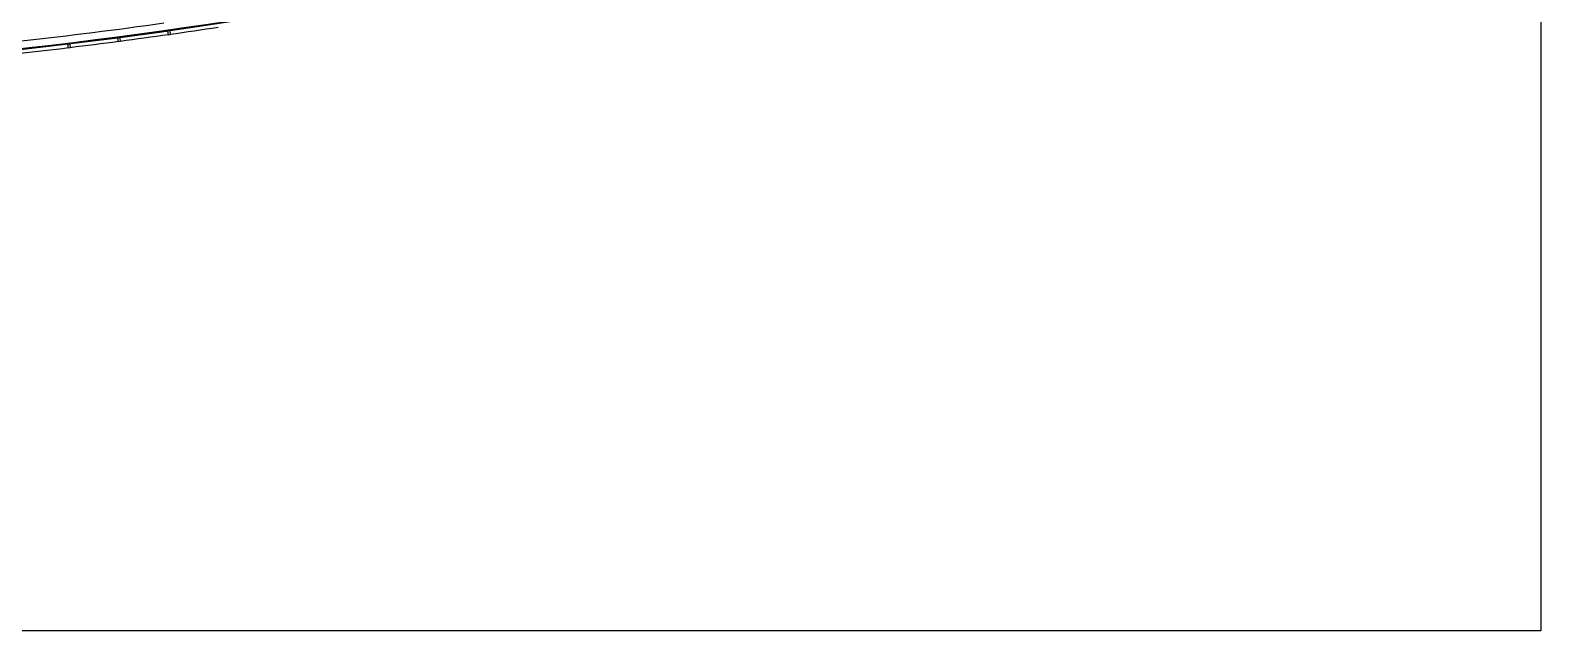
# Model space of a CAD drawing. Header units: millimetres. Extents: x -90599 to 108401, y -635096 to -480023.
# Drawn here: x 26234 to 108401, y -635096 to -602418 of the extents above; entities that cross this region are included whole.
import ezdxf

# ---------------------------------------------------------------- set-up
doc = ezdxf.new("R2010")
doc.units = ezdxf.units.MM
doc.layers.add('TT-BASE', color=253, linetype='Continuous')
doc.layers.add('TX-PAPR', color=2, linetype='Continuous', plot=False)

msp = doc.modelspace()

# ---------------------------------------------------------------- linework, layer by layer
at = {"layer": 'TT-BASE'}
for points in [[(31105, -602811), (31135, -603039), (31036, -603052), (31006, -602824)], [(33820, -602438), (33853, -602666), (33754, -602680), (33721, -602452)], [(28386, -603155), (28414, -603383), (28314, -603395), (28287, -603167)]]:
    msp.add_lwpolyline(points, close=True, dxfattribs=at)
for radius, start, end in [(261705, 274.25657, 291.29879), (261655, 274.30036, 291.2725), (261249, 276.34457, 278.05543), (261905, 278.11094, 278.68906), (261905, 276.91094, 277.48906), (261905, 277.51094, 278.08906), (261905, 276.31094, 276.88906)]:
    msp.add_arc((-3104, -343351), radius, start, end, dxfattribs=at)
at = {"layer": 'TX-PAPR'}
msp.add_lwpolyline([(-90599, -506096), (108401, -506096), (108401, -635096), (-90599, -635096)], close=True, dxfattribs=at)

doc.saveas('drawing.dxf')
